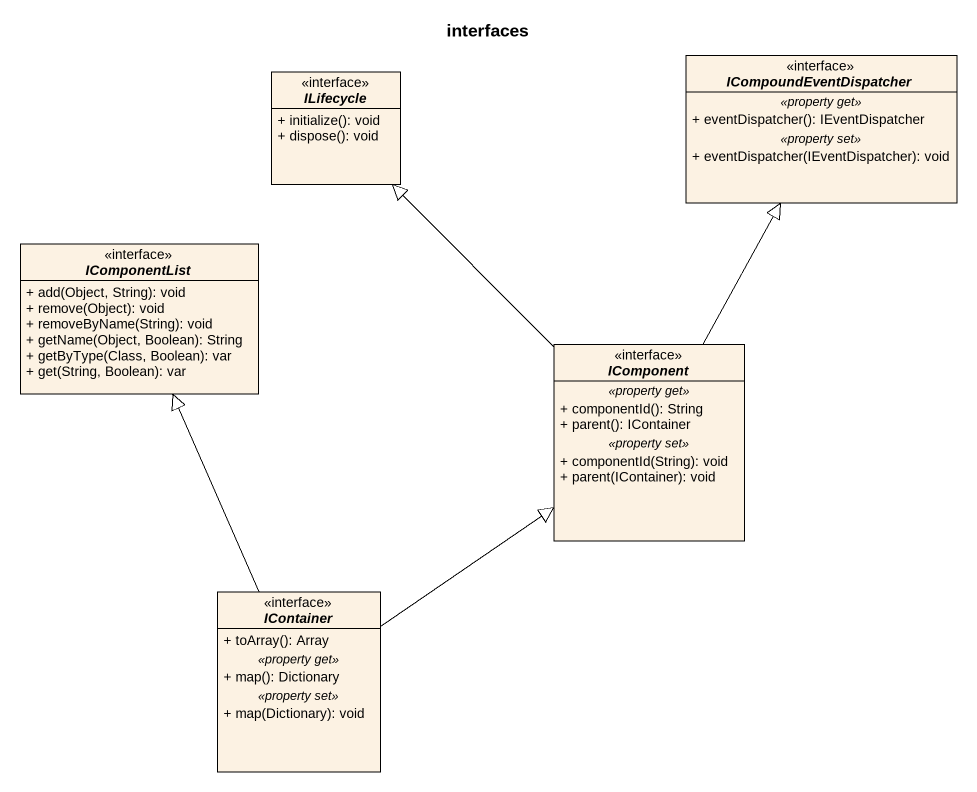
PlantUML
@startuml
title interfaces
hide circle
hide empty members
skinparam classAttributeIconSize 0
interface ILifecycle <<interface>> {
  + initialize(): void
  + dispose(): void
}
interface ICompoundEventDispatcher <<interface>> {
  .. <<property get>> ..
  + eventDispatcher(): IEventDispatcher
  .. <<property set>> ..
  + eventDispatcher(IEventDispatcher): void
}
interface IComponentList <<interface>> {
  + add(Object, String): void
  + remove(Object): void
  + removeByName(String): void
  + getName(Object, Boolean): String
  + getByType(Class, Boolean): var
  + get(String, Boolean): var
}
interface IComponent <<interface>> {
  .. <<property get>> ..
  + componentId(): String
  + parent(): IContainer
  .. <<property set>> ..
  + componentId(String): void
  + parent(IContainer): void
}
interface IContainer <<interface>> {
  + toArray(): Array
  .. <<property get>> ..
  + map(): Dictionary
  .. <<property set>> ..
  + map(Dictionary): void
}
IComponent -up-|> ILifecycle
IComponent -up-|> ICompoundEventDispatcher
IContainer -up-|> IComponentList
IContainer -up-|> IComponent
@enduml
